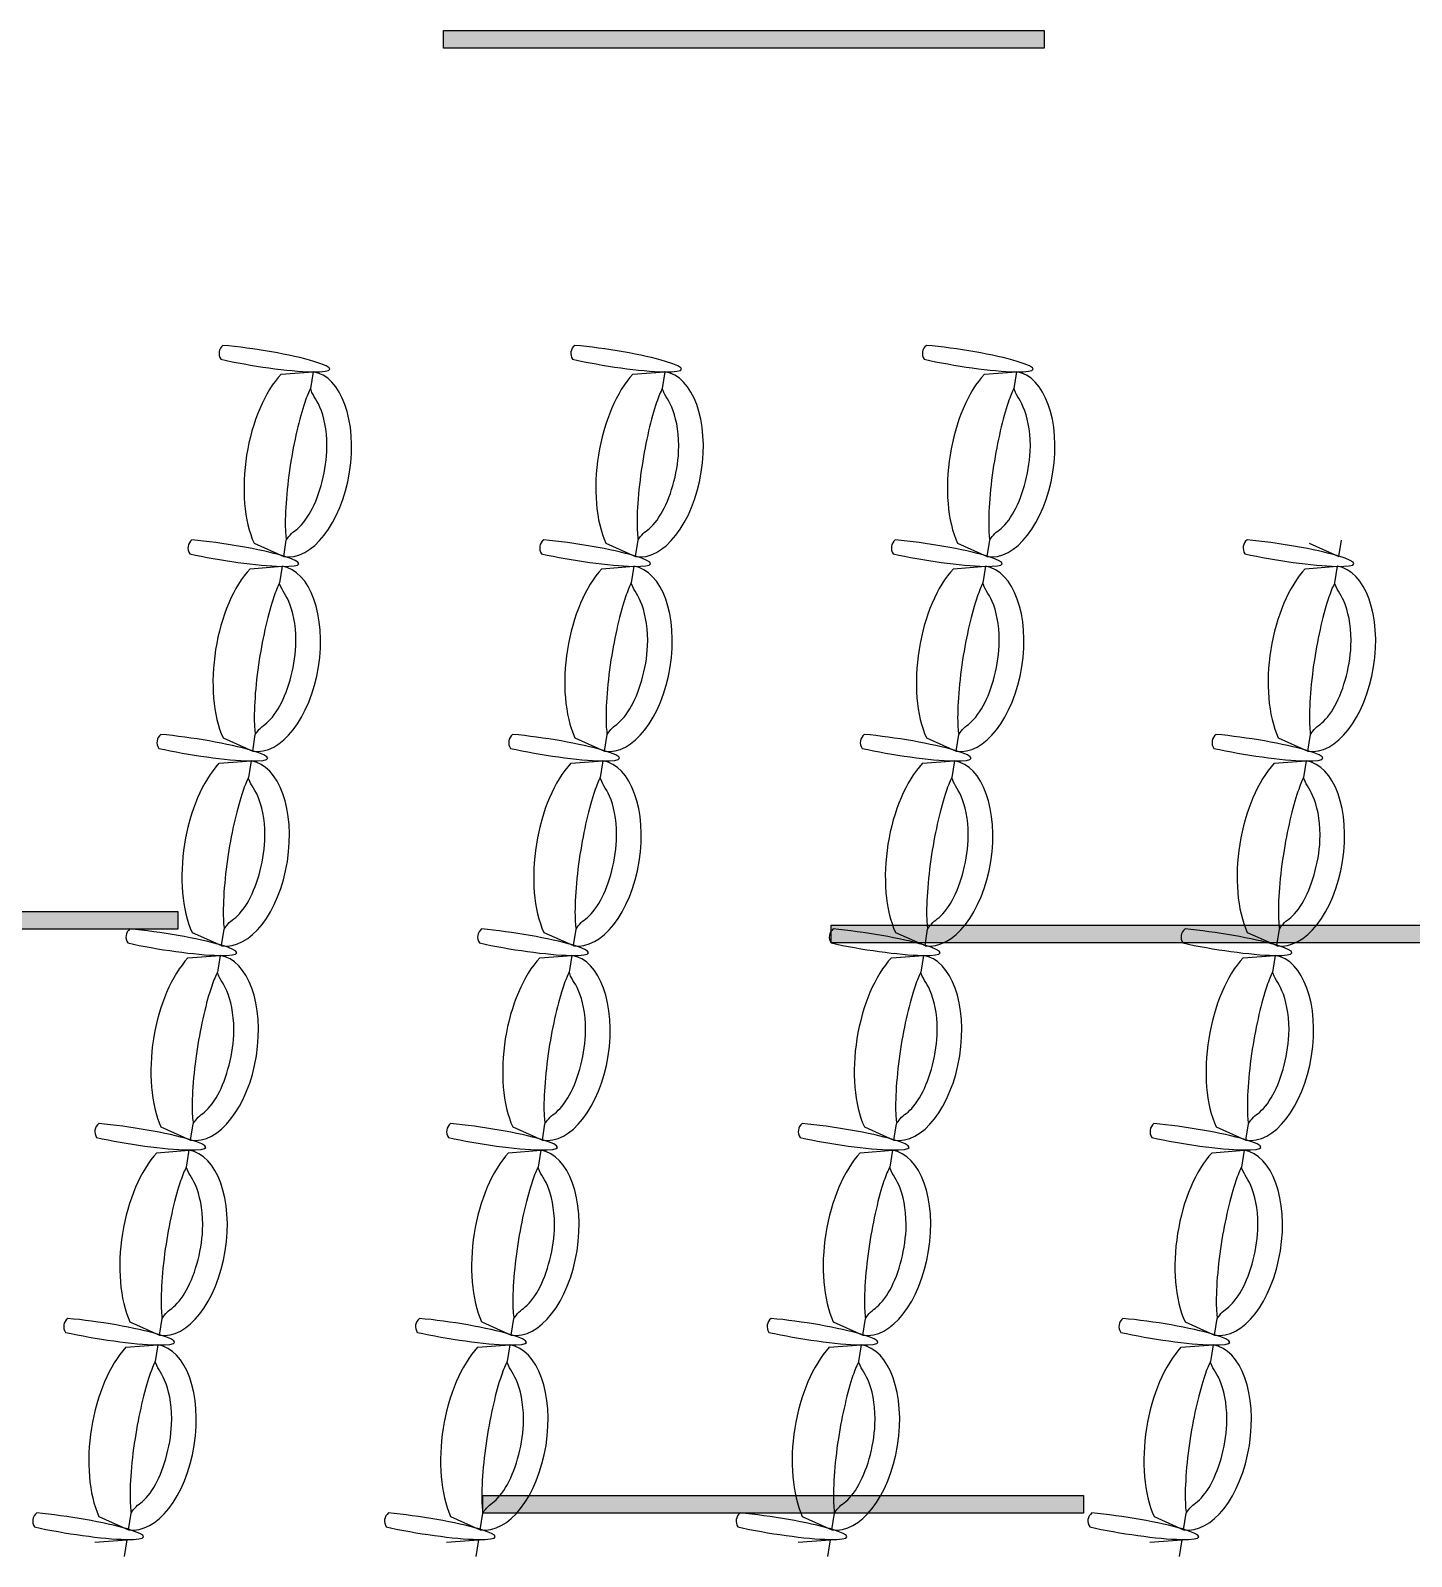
# Model space of a CAD drawing. Header units: metres. Extents: x -11 to 85, y -301 to 135.
# Drawn here: x 31.888 to 35.814, y 34.803 to 39.14 of the extents above; entities that cross this region are included whole.
import ezdxf

# ---------------------------------------------------------------- set-up
doc = ezdxf.new("R2010")
doc.units = ezdxf.units.M
doc.header["$LTSCALE"] = 0.036
for name, color, linetype in [('arxitek corofos', 252, 'Continuous'), ('Epipla', 252, 'Continuous'), ('hatch color', 252, 'Continuous'), ('HLEK_FL001_SYMBOLS', 230, 'Continuous'), ('KYKLOFORHTES', 152, 'Continuous')]:
    doc.layers.add(name, color=color, linetype=linetype)

# ---------------------------------------------------------------- blocks, each defined once
blk = doc.blocks.new('A$C4C174ED7')
at = {"layer": 'Epipla'}
for p, q in [((12.6104, 3.0497), (12.7017, 3.0566)), ((12.7017, 3.0566), (12.6941, 3.0092)), ((13.6104, 3.0497), (13.7017, 3.0566)), ((13.7017, 3.0566), (13.6941, 3.0092)), ((14.61, 3.0497), (14.7012, 3.0566)), ((14.7012, 3.0566), (14.6937, 3.0092)), ((12.5337, 2.569), (12.6179, 2.5313)), ((12.6179, 2.5313), (12.6254, 2.5782)), ((13.5337, 2.569), (13.6179, 2.5313)), ((13.6179, 2.5313), (13.6254, 2.5782)), ((14.5333, 2.569), (14.6174, 2.5313)), ((14.6174, 2.5313), (14.6249, 2.5782)), ((15.5333, 2.569), (15.6174, 2.5313)), ((15.6174, 2.5313), (15.6249, 2.5782)), ((12.5222, 2.4967), (12.6135, 2.5036)), ((12.6135, 2.5036), (12.6059, 2.4562)), ((13.5222, 2.4967), (13.6135, 2.5036)), ((13.6135, 2.5036), (13.6059, 2.4562)), ((14.5217, 2.4967), (14.613, 2.5036)), ((14.613, 2.5036), (14.6054, 2.4562)), ((15.5217, 2.4967), (15.613, 2.5036)), ((15.613, 2.5036), (15.6054, 2.4562)), ((12.4455, 2.016), (12.5297, 1.9783)), ((12.5297, 1.9783), (12.5371, 2.0252)), ((13.4455, 2.016), (13.5297, 1.9783)), ((13.5297, 1.9783), (13.5371, 2.0252)), ((14.445, 2.016), (14.5292, 1.9783)), ((14.5292, 1.9783), (14.5367, 2.0252)), ((15.445, 2.016), (15.5292, 1.9783)), ((15.5292, 1.9783), (15.5367, 2.0252)), ((12.434, 1.9437), (12.5252, 1.9506)), ((12.5252, 1.9506), (12.5177, 1.9032)), ((13.434, 1.9437), (13.5252, 1.9506)), ((13.5252, 1.9506), (13.5177, 1.9032)), ((14.4335, 1.9437), (14.5248, 1.9506)), ((14.5248, 1.9506), (14.5172, 1.9032)), ((15.4335, 1.9437), (15.5248, 1.9506)), ((15.5248, 1.9506), (15.5172, 1.9032)), ((12.3573, 1.463), (12.4414, 1.4253)), ((12.4414, 1.4253), (12.4489, 1.4722)), ((13.3573, 1.463), (13.4414, 1.4253)), ((13.4414, 1.4253), (13.4489, 1.4722)), ((14.3568, 1.463), (14.441, 1.4253)), ((14.441, 1.4253), (14.4484, 1.4722)), ((15.3568, 1.463), (15.441, 1.4253)), ((15.441, 1.4253), (15.4484, 1.4722)), ((12.3457, 1.3906), (12.437, 1.3976)), ((12.437, 1.3976), (12.4294, 1.3502)), ((13.3457, 1.3906), (13.437, 1.3976)), ((13.437, 1.3976), (13.4294, 1.3502)), ((14.3453, 1.3906), (14.4365, 1.3976)), ((14.4365, 1.3976), (14.429, 1.3502)), ((15.3453, 1.3906), (15.4365, 1.3976)), ((15.4365, 1.3976), (15.429, 1.3502)), ((12.3532, 0.8723), (12.3607, 0.9192)), ((13.3532, 0.8723), (13.3607, 0.9192)), ((14.3527, 0.8723), (14.3602, 0.9192)), ((15.3527, 0.8723), (15.3602, 0.9192)), ((12.2691, 0.91), (12.3532, 0.8723)), ((13.2691, 0.91), (13.3532, 0.8723)), ((14.2686, 0.91), (14.3527, 0.8723)), ((15.2686, 0.91), (15.3527, 0.8723)), ((12.2573, 0.8366), (12.3486, 0.8435)), ((12.3486, 0.8435), (12.341, 0.7961)), ((13.2573, 0.8366), (13.3486, 0.8435)), ((13.3486, 0.8435), (13.341, 0.7961)), ((14.2569, 0.8366), (14.3481, 0.8435)), ((14.3481, 0.8435), (14.3406, 0.7961)), ((15.2569, 0.8366), (15.3481, 0.8435)), ((15.3481, 0.8435), (15.3406, 0.7961)), ((12.1807, 0.3559), (12.2648, 0.3182)), ((12.2648, 0.3182), (12.2723, 0.3651)), ((13.1807, 0.3559), (13.2648, 0.3182)), ((13.2648, 0.3182), (13.2723, 0.3651)), ((14.1802, 0.3559), (14.2643, 0.3182)), ((14.2643, 0.3182), (14.2718, 0.3651)), ((15.1802, 0.3559), (15.2643, 0.3182)), ((15.2643, 0.3182), (15.2718, 0.3651)), ((12.1691, 0.2836), (12.2604, 0.2905)), ((12.2604, 0.2905), (12.2528, 0.2431)), ((13.1691, 0.2836), (13.2604, 0.2905)), ((13.2604, 0.2905), (13.2528, 0.2431)), ((14.1686, 0.2836), (14.2599, 0.2905)), ((14.2599, 0.2905), (14.2523, 0.2431)), ((15.1686, 0.2836), (15.2599, 0.2905)), ((15.2599, 0.2905), (15.2523, 0.2431)), ((12.0924, -0.1971), (12.1766, -0.2348)), ((12.1766, -0.2348), (12.184, -0.1879)), ((13.0924, -0.1971), (13.1766, -0.2348)), ((13.1766, -0.2348), (13.184, -0.1879)), ((14.092, -0.1971), (14.1761, -0.2348)), ((14.1761, -0.2348), (14.1836, -0.1879)), ((15.092, -0.1971), (15.1761, -0.2348)), ((15.1761, -0.2348), (15.1836, -0.1879)), ((12.0807, -0.2705), (12.172, -0.2636)), ((12.172, -0.2636), (12.1644, -0.311)), ((13.0807, -0.2705), (13.172, -0.2636)), ((13.172, -0.2636), (13.1644, -0.311)), ((14.0802, -0.2705), (14.1715, -0.2636)), ((14.1715, -0.2636), (14.1639, -0.311)), ((15.0802, -0.2705), (15.1715, -0.2636)), ((15.1715, -0.2636), (15.1639, -0.311))]:
    blk.add_line(p, q, dxfattribs=at)
for points in [[(12.4453, 3.1317, 0.397593), (12.4391, 3.0922)], [(13.4453, 3.1317, 0.397593), (13.4391, 3.0922)], [(14.4448, 3.1317, 0.397593), (14.4387, 3.0922)], [(12.357, 2.5787, 0.397593), (12.3509, 2.5392)], [(13.357, 2.5787, 0.397593), (13.3509, 2.5392)], [(14.3566, 2.5787, 0.397593), (14.3504, 2.5392)], [(15.3566, 2.5787, 0.397593), (15.3504, 2.5392)], [(12.2688, 2.0257, 0.397593), (12.2627, 1.9862)], [(13.2688, 2.0257, 0.397593), (13.2627, 1.9862)], [(14.2683, 2.0257, 0.397593), (14.2622, 1.9862)], [(15.2683, 2.0257, 0.397593), (15.2622, 1.9862)], [(12.1806, 1.4727, 0.397593), (12.1744, 1.4331)], [(13.1806, 1.4727, 0.397593), (13.1744, 1.4331)], [(14.1801, 1.4727, 0.397593), (14.174, 1.4331)], [(15.1801, 1.4727, 0.397593), (15.174, 1.4331)], [(12.0924, 0.9197, 0.397593), (12.0862, 0.8801)], [(13.0924, 0.9197, 0.397593), (13.0862, 0.8801)], [(14.0919, 0.9197, 0.397593), (14.0857, 0.8801)], [(15.0919, 0.9197, 0.397593), (15.0857, 0.8801)], [(12.0039, 0.3656, 0.397593), (11.9978, 0.326)], [(13.0039, 0.3656, 0.397593), (12.9978, 0.326)], [(14.0035, 0.3656, 0.397593), (13.9973, 0.326)], [(15.0035, 0.3656, 0.397593), (14.9973, 0.326)], [(11.9157, -0.1874, 0.397593), (11.9096, -0.227)], [(12.9157, -0.1874, 0.397593), (12.9096, -0.227)], [(12.9157, -0.1874, 0.397593), (12.9096, -0.227)], [(13.9152, -0.1874, 0.397593), (13.9091, -0.227)], [(13.9152, -0.1874, 0.397593), (13.9091, -0.227)], [(14.9152, -0.1874, 0.397593), (14.9091, -0.227)], [(14.9152, -0.1874, 0.397593), (14.9091, -0.227)]]:
    blk.add_lwpolyline(points, format="xyb", dxfattribs=at)
for centre, major_axis, ratio, start_param, end_param in [((12.5463, 3.0956), (-0.2028, 0.0318), 0.113529, 1.031877, 5.251545), ((13.5463, 3.0956), (-0.2028, 0.0318), 0.113529, 1.031877, 5.251545), ((14.5458, 3.0956), (-0.2028, 0.0318), 0.113529, 1.031877, 5.251545), ((12.6598, 2.794), (0.0463, 0.2995), 0.493003, 0.628379, 2.49343), ((12.6598, 2.794), (0.0419, 0.2627), 0.552275, 3.141593, 6.283185), ((13.6598, 2.794), (0.0463, 0.2995), 0.493003, 0.628379, 2.49343), ((13.6598, 2.794), (0.0419, 0.2627), 0.552275, 3.141593, 6.283185), ((14.6593, 2.794), (0.0463, 0.2995), 0.493003, 0.628379, 2.49343), ((14.6593, 2.794), (0.0419, 0.2627), 0.552275, 3.141593, 6.283185), ((12.4581, 2.5426), (-0.2028, 0.0318), 0.113529, 1.031877, 5.251545), ((13.4581, 2.5426), (-0.2028, 0.0318), 0.113529, 1.031877, 5.251545), ((14.4576, 2.5426), (-0.2028, 0.0318), 0.113529, 1.031877, 5.251545), ((15.4576, 2.5426), (-0.2028, 0.0318), 0.113529, 1.031877, 5.251545), ((12.5716, 2.241), (0.0463, 0.2995), 0.493003, 0.628379, 2.49343), ((12.5716, 2.241), (0.0419, 0.2627), 0.552275, 3.141593, 6.283185), ((13.5716, 2.241), (0.0463, 0.2995), 0.493003, 0.628379, 2.49343), ((13.5716, 2.241), (0.0419, 0.2627), 0.552275, 3.141593, 6.283185), ((14.5711, 2.241), (0.0463, 0.2995), 0.493003, 0.628379, 2.49343), ((14.5711, 2.241), (0.0419, 0.2627), 0.552275, 3.141593, 6.283185), ((15.5711, 2.241), (0.0463, 0.2995), 0.493003, 0.628379, 2.49343), ((15.5711, 2.241), (0.0419, 0.2627), 0.552275, 3.141593, 6.283185), ((12.3698, 1.9896), (-0.2028, 0.0318), 0.113529, 1.031877, 5.251545), ((13.3698, 1.9896), (-0.2028, 0.0318), 0.113529, 1.031877, 5.251545), ((14.3694, 1.9896), (-0.2028, 0.0318), 0.113529, 1.031877, 5.251545), ((15.3694, 1.9896), (-0.2028, 0.0318), 0.113529, 1.031877, 5.251545), ((12.4833, 1.6879), (0.0463, 0.2995), 0.493003, 0.628379, 2.49343), ((12.4833, 1.6879), (0.0419, 0.2627), 0.552275, 3.141593, 6.283185), ((13.4833, 1.6879), (0.0463, 0.2995), 0.493003, 0.628379, 2.49343), ((13.4833, 1.6879), (0.0419, 0.2627), 0.552275, 3.141593, 6.283185), ((14.4829, 1.6879), (0.0463, 0.2995), 0.493003, 0.628379, 2.49343), ((14.4829, 1.6879), (0.0419, 0.2627), 0.552275, 3.141593, 6.283185), ((15.4829, 1.6879), (0.0463, 0.2995), 0.493003, 0.628379, 2.49343), ((15.4829, 1.6879), (0.0419, 0.2627), 0.552275, 3.141593, 6.283185), ((12.2816, 1.4366), (-0.2028, 0.0318), 0.113529, 1.031877, 5.251545), ((13.2816, 1.4366), (-0.2028, 0.0318), 0.113529, 1.031877, 5.251545), ((14.2811, 1.4366), (-0.2028, 0.0318), 0.113529, 1.031877, 5.251545), ((15.2811, 1.4366), (-0.2028, 0.0318), 0.113529, 1.031877, 5.251545), ((12.3951, 1.1349), (0.0463, 0.2995), 0.493003, 0.628379, 2.49343), ((12.3951, 1.1349), (0.0419, 0.2627), 0.552275, 3.141593, 6.283185), ((13.3951, 1.1349), (0.0463, 0.2995), 0.493003, 0.628379, 2.49343), ((13.3951, 1.1349), (0.0419, 0.2627), 0.552275, 3.141593, 6.283185), ((14.3946, 1.1349), (0.0463, 0.2995), 0.493003, 0.628379, 2.49343), ((14.3946, 1.1349), (0.0419, 0.2627), 0.552275, 3.141593, 6.283185), ((15.3946, 1.1349), (0.0463, 0.2995), 0.493003, 0.628379, 2.49343), ((15.3946, 1.1349), (0.0419, 0.2627), 0.552275, 3.141593, 6.283185), ((12.1934, 0.8836), (-0.2028, 0.0318), 0.113529, 1.031877, 5.251545), ((13.1934, 0.8836), (-0.2028, 0.0318), 0.113529, 1.031877, 5.251545), ((14.1929, 0.8836), (-0.2028, 0.0318), 0.113529, 1.031877, 5.251545), ((15.1929, 0.8836), (-0.2028, 0.0318), 0.113529, 1.031877, 5.251545), ((12.3067, 0.5809), (0.0463, 0.2995), 0.493003, 0.628379, 2.49343), ((12.3067, 0.5809), (0.0419, 0.2627), 0.552275, 3.141593, 6.283185), ((13.3067, 0.5809), (0.0463, 0.2995), 0.493003, 0.628379, 2.49343), ((13.3067, 0.5809), (0.0419, 0.2627), 0.552275, 3.141593, 6.283185), ((14.3062, 0.5809), (0.0463, 0.2995), 0.493003, 0.628379, 2.49343), ((14.3062, 0.5809), (0.0419, 0.2627), 0.552275, 3.141593, 6.283185), ((15.3062, 0.5809), (0.0463, 0.2995), 0.493003, 0.628379, 2.49343), ((15.3062, 0.5809), (0.0419, 0.2627), 0.552275, 3.141593, 6.283185), ((12.105, 0.3295), (-0.2028, 0.0318), 0.113529, 1.031877, 5.251545), ((13.105, 0.3295), (-0.2028, 0.0318), 0.113529, 1.031877, 5.251545), ((14.1045, 0.3295), (-0.2028, 0.0318), 0.113529, 1.031877, 5.251545), ((15.1045, 0.3295), (-0.2028, 0.0318), 0.113529, 1.031877, 5.251545), ((12.2185, 0.0278), (0.0463, 0.2995), 0.493003, 0.628379, 2.49343), ((12.2185, 0.0278), (0.0419, 0.2627), 0.552275, 3.141593, 6.283185), ((13.2185, 0.0278), (0.0463, 0.2995), 0.493003, 0.628379, 2.49343), ((13.2185, 0.0278), (0.0419, 0.2627), 0.552275, 3.141593, 6.283185), ((14.218, 0.0278), (0.0463, 0.2995), 0.493003, 0.628379, 2.49343), ((14.218, 0.0278), (0.0419, 0.2627), 0.552275, 3.141593, 6.283185), ((15.218, 0.0278), (0.0463, 0.2995), 0.493003, 0.628379, 2.49343), ((15.218, 0.0278), (0.0419, 0.2627), 0.552275, 3.141593, 6.283185), ((12.0167, -0.2235), (-0.2028, 0.0318), 0.113529, 1.031877, 5.251545), ((13.0167, -0.2235), (-0.2028, 0.0318), 0.113529, 1.031877, 5.251545), ((14.0163, -0.2235), (-0.2028, 0.0318), 0.113529, 1.031877, 5.251545), ((15.0163, -0.2235), (-0.2028, 0.0318), 0.113529, 1.031877, 5.251545)]:
    blk.add_ellipse(centre, major_axis=major_axis, ratio=ratio, start_param=start_param, end_param=end_param, dxfattribs=at)
for points, knots in [([(12.6941, 3.0092), (12.6896, 3.0001), (12.6837, 2.9863), (12.6626, 2.9247), (12.6469, 2.8576), (12.6251, 2.7162), (12.6204, 2.6421), (12.6238, 2.5911), (12.6246, 2.5841), (12.6254, 2.5786)], [0.506584, 0.506584, 0.506584, 0.506584, 0.805592, 0.805592, 1.599086, 1.599086, 2.473163, 2.473163, 2.635992, 2.635992, 2.635992, 2.635992]), ([(12.6254, 2.5786), (12.6254, 2.5786), (12.6365, 2.5961), (12.6601, 2.6118), (12.676, 2.628), (12.7168, 2.6953), (12.7375, 2.7658), (12.7427, 2.8749), (12.7355, 2.9171), (12.7141, 2.9756), (12.702, 2.9858), (12.6941, 3.0092), (12.6941, 3.0092), (12.6941, 3.0092)], [3.141593, 3.141593, 3.141593, 3.141593, 3.601272, 3.601272, 4.06095, 4.06095, 4.924473, 4.924473, 5.526258, 5.526258, 6.140896, 6.140896, 6.283185, 6.283185, 6.283185, 6.283185]), ([(13.6941, 3.0092), (13.6896, 3.0001), (13.6837, 2.9863), (13.6626, 2.9247), (13.6469, 2.8576), (13.6251, 2.7162), (13.6204, 2.6421), (13.6238, 2.5911), (13.6246, 2.5841), (13.6254, 2.5786)], [0.506584, 0.506584, 0.506584, 0.506584, 0.805592, 0.805592, 1.599086, 1.599086, 2.473163, 2.473163, 2.635992, 2.635992, 2.635992, 2.635992]), ([(13.6254, 2.5786), (13.6254, 2.5786), (13.6365, 2.5961), (13.6601, 2.6118), (13.676, 2.628), (13.7168, 2.6953), (13.7375, 2.7658), (13.7427, 2.8749), (13.7355, 2.9171), (13.7141, 2.9756), (13.702, 2.9858), (13.6941, 3.0092), (13.6941, 3.0092), (13.6941, 3.0092)], [3.141593, 3.141593, 3.141593, 3.141593, 3.601272, 3.601272, 4.06095, 4.06095, 4.924473, 4.924473, 5.526258, 5.526258, 6.140896, 6.140896, 6.283185, 6.283185, 6.283185, 6.283185]), ([(14.6937, 3.0092), (14.6891, 3.0001), (14.6832, 2.9863), (14.6622, 2.9247), (14.6465, 2.8576), (14.6246, 2.7162), (14.62, 2.6421), (14.6233, 2.5911), (14.6241, 2.5841), (14.625, 2.5786)], [0.506584, 0.506584, 0.506584, 0.506584, 0.805592, 0.805592, 1.599086, 1.599086, 2.473163, 2.473163, 2.635992, 2.635992, 2.635992, 2.635992]), ([(14.625, 2.5786), (14.625, 2.5786), (14.636, 2.5961), (14.6597, 2.6118), (14.6755, 2.628), (14.7164, 2.6953), (14.737, 2.7658), (14.7422, 2.8749), (14.7351, 2.9171), (14.7137, 2.9756), (14.7016, 2.9858), (14.6937, 3.0092), (14.6937, 3.0092), (14.6937, 3.0092)], [3.141593, 3.141593, 3.141593, 3.141593, 3.601272, 3.601272, 4.06095, 4.06095, 4.924473, 4.924473, 5.526258, 5.526258, 6.140896, 6.140896, 6.283185, 6.283185, 6.283185, 6.283185]), ([(12.6059, 2.4562), (12.6013, 2.4471), (12.5955, 2.4333), (12.5744, 2.3717), (12.5587, 2.3046), (12.5369, 2.1632), (12.5322, 2.0891), (12.5356, 2.0381), (12.5364, 2.0311), (12.5372, 2.0256)], [0.506584, 0.506584, 0.506584, 0.506584, 0.805592, 0.805592, 1.599086, 1.599086, 2.473163, 2.473163, 2.635992, 2.635992, 2.635992, 2.635992]), ([(12.5372, 2.0256), (12.5372, 2.0256), (12.5483, 2.0431), (12.5719, 2.0588), (12.5878, 2.075), (12.6286, 2.1422), (12.6493, 2.2128), (12.6545, 2.3219), (12.6473, 2.364), (12.6259, 2.4226), (12.6138, 2.4328), (12.6059, 2.4562), (12.6059, 2.4562), (12.6059, 2.4562)], [3.141593, 3.141593, 3.141593, 3.141593, 3.601272, 3.601272, 4.06095, 4.06095, 4.924473, 4.924473, 5.526258, 5.526258, 6.140896, 6.140896, 6.283185, 6.283185, 6.283185, 6.283185]), ([(13.6059, 2.4562), (13.6013, 2.4471), (13.5955, 2.4333), (13.5744, 2.3717), (13.5587, 2.3046), (13.5369, 2.1632), (13.5322, 2.0891), (13.5356, 2.0381), (13.5364, 2.0311), (13.5372, 2.0256)], [0.506584, 0.506584, 0.506584, 0.506584, 0.805592, 0.805592, 1.599086, 1.599086, 2.473163, 2.473163, 2.635992, 2.635992, 2.635992, 2.635992]), ([(13.5372, 2.0256), (13.5372, 2.0256), (13.5483, 2.0431), (13.5719, 2.0588), (13.5878, 2.075), (13.6286, 2.1422), (13.6493, 2.2128), (13.6545, 2.3219), (13.6473, 2.364), (13.6259, 2.4226), (13.6138, 2.4328), (13.6059, 2.4562), (13.6059, 2.4562), (13.6059, 2.4562)], [3.141593, 3.141593, 3.141593, 3.141593, 3.601272, 3.601272, 4.06095, 4.06095, 4.924473, 4.924473, 5.526258, 5.526258, 6.140896, 6.140896, 6.283185, 6.283185, 6.283185, 6.283185]), ([(14.6054, 2.4562), (14.6009, 2.4471), (14.595, 2.4333), (14.5739, 2.3717), (14.5582, 2.3046), (14.5364, 2.1632), (14.5317, 2.0891), (14.5351, 2.0381), (14.5359, 2.0311), (14.5367, 2.0256)], [0.506584, 0.506584, 0.506584, 0.506584, 0.805592, 0.805592, 1.599086, 1.599086, 2.473163, 2.473163, 2.635992, 2.635992, 2.635992, 2.635992]), ([(14.5367, 2.0256), (14.5367, 2.0256), (14.5478, 2.0431), (14.5714, 2.0588), (14.5873, 2.075), (14.6281, 2.1422), (14.6488, 2.2128), (14.654, 2.3219), (14.6468, 2.364), (14.6254, 2.4226), (14.6133, 2.4328), (14.6054, 2.4562), (14.6054, 2.4562), (14.6054, 2.4562)], [3.141593, 3.141593, 3.141593, 3.141593, 3.601272, 3.601272, 4.06095, 4.06095, 4.924473, 4.924473, 5.526258, 5.526258, 6.140896, 6.140896, 6.283185, 6.283185, 6.283185, 6.283185]), ([(15.6054, 2.4562), (15.6009, 2.4471), (15.595, 2.4333), (15.5739, 2.3717), (15.5582, 2.3046), (15.5364, 2.1632), (15.5317, 2.0891), (15.5351, 2.0381), (15.5359, 2.0311), (15.5367, 2.0256)], [0.506584, 0.506584, 0.506584, 0.506584, 0.805592, 0.805592, 1.599086, 1.599086, 2.473163, 2.473163, 2.635992, 2.635992, 2.635992, 2.635992]), ([(15.5367, 2.0256), (15.5367, 2.0256), (15.5478, 2.0431), (15.5714, 2.0588), (15.5873, 2.075), (15.6281, 2.1422), (15.6488, 2.2128), (15.654, 2.3219), (15.6468, 2.364), (15.6254, 2.4226), (15.6133, 2.4328), (15.6054, 2.4562), (15.6054, 2.4562), (15.6054, 2.4562)], [3.141593, 3.141593, 3.141593, 3.141593, 3.601272, 3.601272, 4.06095, 4.06095, 4.924473, 4.924473, 5.526258, 5.526258, 6.140896, 6.140896, 6.283185, 6.283185, 6.283185, 6.283185]), ([(12.5177, 1.9032), (12.5131, 1.8941), (12.5072, 1.8803), (12.4862, 1.8187), (12.4705, 1.7516), (12.4487, 1.6102), (12.444, 1.5361), (12.4473, 1.4851), (12.4481, 1.4781), (12.449, 1.4726)], [0.506584, 0.506584, 0.506584, 0.506584, 0.805592, 0.805592, 1.599086, 1.599086, 2.473163, 2.473163, 2.635992, 2.635992, 2.635992, 2.635992]), ([(12.449, 1.4726), (12.449, 1.4726), (12.46, 1.4901), (12.4837, 1.5058), (12.4995, 1.5219), (12.5404, 1.5892), (12.561, 1.6598), (12.5662, 1.7689), (12.5591, 1.811), (12.5377, 1.8696), (12.5256, 1.8798), (12.5177, 1.9032), (12.5177, 1.9032), (12.5177, 1.9032)], [3.141593, 3.141593, 3.141593, 3.141593, 3.601272, 3.601272, 4.06095, 4.06095, 4.924473, 4.924473, 5.526258, 5.526258, 6.140896, 6.140896, 6.283185, 6.283185, 6.283185, 6.283185]), ([(13.5177, 1.9032), (13.5131, 1.8941), (13.5072, 1.8803), (13.4862, 1.8187), (13.4705, 1.7516), (13.4487, 1.6102), (13.444, 1.5361), (13.4473, 1.4851), (13.4481, 1.4781), (13.449, 1.4726)], [0.506584, 0.506584, 0.506584, 0.506584, 0.805592, 0.805592, 1.599086, 1.599086, 2.473163, 2.473163, 2.635992, 2.635992, 2.635992, 2.635992]), ([(13.449, 1.4726), (13.449, 1.4726), (13.46, 1.4901), (13.4837, 1.5058), (13.4995, 1.5219), (13.5404, 1.5892), (13.561, 1.6598), (13.5662, 1.7689), (13.5591, 1.811), (13.5377, 1.8696), (13.5256, 1.8798), (13.5177, 1.9032), (13.5177, 1.9032), (13.5177, 1.9032)], [3.141593, 3.141593, 3.141593, 3.141593, 3.601272, 3.601272, 4.06095, 4.06095, 4.924473, 4.924473, 5.526258, 5.526258, 6.140896, 6.140896, 6.283185, 6.283185, 6.283185, 6.283185]), ([(14.5172, 1.9032), (14.5126, 1.8941), (14.5068, 1.8803), (14.4857, 1.8187), (14.47, 1.7516), (14.4482, 1.6102), (14.4435, 1.5361), (14.4469, 1.4851), (14.4476, 1.4781), (14.4485, 1.4726)], [0.506584, 0.506584, 0.506584, 0.506584, 0.805592, 0.805592, 1.599086, 1.599086, 2.473163, 2.473163, 2.635992, 2.635992, 2.635992, 2.635992]), ([(14.4485, 1.4726), (14.4485, 1.4726), (14.4596, 1.4901), (14.4832, 1.5058), (14.4991, 1.5219), (14.5399, 1.5892), (14.5606, 1.6598), (14.5658, 1.7689), (14.5586, 1.811), (14.5372, 1.8696), (14.5251, 1.8798), (14.5172, 1.9032), (14.5172, 1.9032), (14.5172, 1.9032)], [3.141593, 3.141593, 3.141593, 3.141593, 3.601272, 3.601272, 4.06095, 4.06095, 4.924473, 4.924473, 5.526258, 5.526258, 6.140896, 6.140896, 6.283185, 6.283185, 6.283185, 6.283185]), ([(15.5172, 1.9032), (15.5126, 1.8941), (15.5068, 1.8803), (15.4857, 1.8187), (15.47, 1.7516), (15.4482, 1.6102), (15.4435, 1.5361), (15.4469, 1.4851), (15.4476, 1.4781), (15.4485, 1.4726)], [0.506584, 0.506584, 0.506584, 0.506584, 0.805592, 0.805592, 1.599086, 1.599086, 2.473163, 2.473163, 2.635992, 2.635992, 2.635992, 2.635992]), ([(15.4485, 1.4726), (15.4485, 1.4726), (15.4596, 1.4901), (15.4832, 1.5058), (15.4991, 1.5219), (15.5399, 1.5892), (15.5606, 1.6598), (15.5658, 1.7689), (15.5586, 1.811), (15.5372, 1.8696), (15.5251, 1.8798), (15.5172, 1.9032), (15.5172, 1.9032), (15.5172, 1.9032)], [3.141593, 3.141593, 3.141593, 3.141593, 3.601272, 3.601272, 4.06095, 4.06095, 4.924473, 4.924473, 5.526258, 5.526258, 6.140896, 6.140896, 6.283185, 6.283185, 6.283185, 6.283185]), ([(12.4294, 1.3502), (12.4249, 1.3411), (12.419, 1.3273), (12.3979, 1.2657), (12.3822, 1.1985), (12.3604, 1.0572), (12.3557, 0.9831), (12.3591, 0.9321), (12.3599, 0.9251), (12.3607, 0.9196)], [0.506584, 0.506584, 0.506584, 0.506584, 0.805592, 0.805592, 1.599086, 1.599086, 2.473163, 2.473163, 2.635992, 2.635992, 2.635992, 2.635992]), ([(12.3607, 0.9196), (12.3607, 0.9196), (12.3718, 0.937), (12.3954, 0.9528), (12.4113, 0.9689), (12.4521, 1.0362), (12.4728, 1.1068), (12.478, 1.2159), (12.4708, 1.258), (12.4494, 1.3166), (12.4374, 1.3268), (12.4294, 1.3502), (12.4294, 1.3502), (12.4294, 1.3502)], [3.141593, 3.141593, 3.141593, 3.141593, 3.601272, 3.601272, 4.06095, 4.06095, 4.924473, 4.924473, 5.526258, 5.526258, 6.140896, 6.140896, 6.283185, 6.283185, 6.283185, 6.283185]), ([(13.4294, 1.3502), (13.4249, 1.3411), (13.419, 1.3273), (13.3979, 1.2657), (13.3822, 1.1985), (13.3604, 1.0572), (13.3557, 0.9831), (13.3591, 0.9321), (13.3599, 0.9251), (13.3607, 0.9196)], [0.506584, 0.506584, 0.506584, 0.506584, 0.805592, 0.805592, 1.599086, 1.599086, 2.473163, 2.473163, 2.635992, 2.635992, 2.635992, 2.635992]), ([(13.3607, 0.9196), (13.3607, 0.9196), (13.3718, 0.937), (13.3954, 0.9528), (13.4113, 0.9689), (13.4521, 1.0362), (13.4728, 1.1068), (13.478, 1.2159), (13.4708, 1.258), (13.4494, 1.3166), (13.4374, 1.3268), (13.4294, 1.3502), (13.4294, 1.3502), (13.4294, 1.3502)], [3.141593, 3.141593, 3.141593, 3.141593, 3.601272, 3.601272, 4.06095, 4.06095, 4.924473, 4.924473, 5.526258, 5.526258, 6.140896, 6.140896, 6.283185, 6.283185, 6.283185, 6.283185]), ([(14.429, 1.3502), (14.4244, 1.3411), (14.4185, 1.3273), (14.3975, 1.2657), (14.3818, 1.1985), (14.3599, 1.0572), (14.3553, 0.9831), (14.3586, 0.9321), (14.3594, 0.9251), (14.3603, 0.9196)], [0.506584, 0.506584, 0.506584, 0.506584, 0.805592, 0.805592, 1.599086, 1.599086, 2.473163, 2.473163, 2.635992, 2.635992, 2.635992, 2.635992]), ([(14.3603, 0.9196), (14.3603, 0.9196), (14.3713, 0.937), (14.395, 0.9528), (14.4108, 0.9689), (14.4517, 1.0362), (14.4723, 1.1068), (14.4775, 1.2159), (14.4704, 1.258), (14.449, 1.3166), (14.4369, 1.3268), (14.429, 1.3502), (14.429, 1.3502), (14.429, 1.3502)], [3.141593, 3.141593, 3.141593, 3.141593, 3.601272, 3.601272, 4.06095, 4.06095, 4.924473, 4.924473, 5.526258, 5.526258, 6.140896, 6.140896, 6.283185, 6.283185, 6.283185, 6.283185]), ([(15.429, 1.3502), (15.4244, 1.3411), (15.4185, 1.3273), (15.3975, 1.2657), (15.3818, 1.1985), (15.3599, 1.0572), (15.3553, 0.9831), (15.3586, 0.9321), (15.3594, 0.9251), (15.3603, 0.9196)], [0.506584, 0.506584, 0.506584, 0.506584, 0.805592, 0.805592, 1.599086, 1.599086, 2.473163, 2.473163, 2.635992, 2.635992, 2.635992, 2.635992]), ([(15.3603, 0.9196), (15.3603, 0.9196), (15.3713, 0.937), (15.395, 0.9528), (15.4108, 0.9689), (15.4517, 1.0362), (15.4723, 1.1068), (15.4775, 1.2159), (15.4704, 1.258), (15.449, 1.3166), (15.4369, 1.3268), (15.429, 1.3502), (15.429, 1.3502), (15.429, 1.3502)], [3.141593, 3.141593, 3.141593, 3.141593, 3.601272, 3.601272, 4.06095, 4.06095, 4.924473, 4.924473, 5.526258, 5.526258, 6.140896, 6.140896, 6.283185, 6.283185, 6.283185, 6.283185]), ([(12.341, 0.7961), (12.3365, 0.787), (12.3306, 0.7732), (12.3095, 0.7116), (12.2938, 0.6445), (12.272, 0.5031), (12.2673, 0.429), (12.2707, 0.378), (12.2715, 0.371), (12.2723, 0.3655)], [0.506584, 0.506584, 0.506584, 0.506584, 0.805592, 0.805592, 1.599086, 1.599086, 2.473163, 2.473163, 2.635992, 2.635992, 2.635992, 2.635992]), ([(12.2723, 0.3655), (12.2723, 0.3655), (12.2834, 0.383), (12.307, 0.3987), (12.3229, 0.4149), (12.3637, 0.4821), (12.3844, 0.5527), (12.3896, 0.6618), (12.3824, 0.7039), (12.361, 0.7625), (12.349, 0.7727), (12.341, 0.7961), (12.341, 0.7961), (12.341, 0.7961)], [3.141593, 3.141593, 3.141593, 3.141593, 3.601272, 3.601272, 4.06095, 4.06095, 4.924473, 4.924473, 5.526258, 5.526258, 6.140896, 6.140896, 6.283185, 6.283185, 6.283185, 6.283185]), ([(13.341, 0.7961), (13.3365, 0.787), (13.3306, 0.7732), (13.3095, 0.7116), (13.2938, 0.6445), (13.272, 0.5031), (13.2673, 0.429), (13.2707, 0.378), (13.2715, 0.371), (13.2723, 0.3655)], [0.506584, 0.506584, 0.506584, 0.506584, 0.805592, 0.805592, 1.599086, 1.599086, 2.473163, 2.473163, 2.635992, 2.635992, 2.635992, 2.635992]), ([(13.2723, 0.3655), (13.2723, 0.3655), (13.2834, 0.383), (13.307, 0.3987), (13.3229, 0.4149), (13.3637, 0.4821), (13.3844, 0.5527), (13.3896, 0.6618), (13.3824, 0.7039), (13.361, 0.7625), (13.349, 0.7727), (13.341, 0.7961), (13.341, 0.7961), (13.341, 0.7961)], [3.141593, 3.141593, 3.141593, 3.141593, 3.601272, 3.601272, 4.06095, 4.06095, 4.924473, 4.924473, 5.526258, 5.526258, 6.140896, 6.140896, 6.283185, 6.283185, 6.283185, 6.283185]), ([(14.3406, 0.7961), (14.336, 0.787), (14.3301, 0.7732), (14.3091, 0.7116), (14.2934, 0.6445), (14.2715, 0.5031), (14.2669, 0.429), (14.2702, 0.378), (14.271, 0.371), (14.2719, 0.3655)], [0.506584, 0.506584, 0.506584, 0.506584, 0.805592, 0.805592, 1.599086, 1.599086, 2.473163, 2.473163, 2.635992, 2.635992, 2.635992, 2.635992]), ([(14.2719, 0.3655), (14.2719, 0.3655), (14.2829, 0.383), (14.3066, 0.3987), (14.3224, 0.4149), (14.3633, 0.4821), (14.3839, 0.5527), (14.3891, 0.6618), (14.382, 0.7039), (14.3606, 0.7625), (14.3485, 0.7727), (14.3406, 0.7961), (14.3406, 0.7961), (14.3406, 0.7961)], [3.141593, 3.141593, 3.141593, 3.141593, 3.601272, 3.601272, 4.06095, 4.06095, 4.924473, 4.924473, 5.526258, 5.526258, 6.140896, 6.140896, 6.283185, 6.283185, 6.283185, 6.283185]), ([(15.3406, 0.7961), (15.336, 0.787), (15.3301, 0.7732), (15.3091, 0.7116), (15.2934, 0.6445), (15.2715, 0.5031), (15.2669, 0.429), (15.2702, 0.378), (15.271, 0.371), (15.2719, 0.3655)], [0.506584, 0.506584, 0.506584, 0.506584, 0.805592, 0.805592, 1.599086, 1.599086, 2.473163, 2.473163, 2.635992, 2.635992, 2.635992, 2.635992]), ([(15.2719, 0.3655), (15.2719, 0.3655), (15.2829, 0.383), (15.3066, 0.3987), (15.3224, 0.4149), (15.3633, 0.4821), (15.3839, 0.5527), (15.3891, 0.6618), (15.382, 0.7039), (15.3606, 0.7625), (15.3485, 0.7727), (15.3406, 0.7961), (15.3406, 0.7961), (15.3406, 0.7961)], [3.141593, 3.141593, 3.141593, 3.141593, 3.601272, 3.601272, 4.06095, 4.06095, 4.924473, 4.924473, 5.526258, 5.526258, 6.140896, 6.140896, 6.283185, 6.283185, 6.283185, 6.283185]), ([(12.2528, 0.2431), (12.2482, 0.234), (12.2424, 0.2202), (12.2213, 0.1586), (12.2056, 0.0914), (12.1838, -0.0499), (12.1791, -0.124), (12.1825, -0.175), (12.1833, -0.182), (12.1841, -0.1875)], [0.506584, 0.506584, 0.506584, 0.506584, 0.805592, 0.805592, 1.599086, 1.599086, 2.473163, 2.473163, 2.635992, 2.635992, 2.635992, 2.635992]), ([(12.1841, -0.1875), (12.1841, -0.1875), (12.1952, -0.17), (12.2188, -0.1543), (12.2347, -0.1382), (12.2755, -0.0709), (12.2962, -0.0003), (12.3014, 0.1088), (12.2942, 0.1509), (12.2728, 0.2095), (12.2607, 0.2197), (12.2528, 0.2431), (12.2528, 0.2431), (12.2528, 0.2431)], [3.141593, 3.141593, 3.141593, 3.141593, 3.601272, 3.601272, 4.06095, 4.06095, 4.924473, 4.924473, 5.526258, 5.526258, 6.140896, 6.140896, 6.283185, 6.283185, 6.283185, 6.283185]), ([(13.2528, 0.2431), (13.2482, 0.234), (13.2424, 0.2202), (13.2213, 0.1586), (13.2056, 0.0914), (13.1838, -0.0499), (13.1791, -0.124), (13.1825, -0.175), (13.1833, -0.182), (13.1841, -0.1875)], [0.506584, 0.506584, 0.506584, 0.506584, 0.805592, 0.805592, 1.599086, 1.599086, 2.473163, 2.473163, 2.635992, 2.635992, 2.635992, 2.635992]), ([(13.1841, -0.1875), (13.1841, -0.1875), (13.1952, -0.17), (13.2188, -0.1543), (13.2347, -0.1382), (13.2755, -0.0709), (13.2962, -0.0003), (13.3014, 0.1088), (13.2942, 0.1509), (13.2728, 0.2095), (13.2607, 0.2197), (13.2528, 0.2431), (13.2528, 0.2431), (13.2528, 0.2431)], [3.141593, 3.141593, 3.141593, 3.141593, 3.601272, 3.601272, 4.06095, 4.06095, 4.924473, 4.924473, 5.526258, 5.526258, 6.140896, 6.140896, 6.283185, 6.283185, 6.283185, 6.283185]), ([(14.2523, 0.2431), (14.2478, 0.234), (14.2419, 0.2202), (14.2208, 0.1586), (14.2051, 0.0914), (14.1833, -0.0499), (14.1786, -0.124), (14.182, -0.175), (14.1828, -0.182), (14.1836, -0.1875)], [0.506584, 0.506584, 0.506584, 0.506584, 0.805592, 0.805592, 1.599086, 1.599086, 2.473163, 2.473163, 2.635992, 2.635992, 2.635992, 2.635992]), ([(14.1836, -0.1875), (14.1836, -0.1875), (14.1947, -0.17), (14.2183, -0.1543), (14.2342, -0.1382), (14.275, -0.0709), (14.2957, -0.0003), (14.3009, 0.1088), (14.2937, 0.1509), (14.2723, 0.2095), (14.2603, 0.2197), (14.2523, 0.2431), (14.2523, 0.2431), (14.2523, 0.2431)], [3.141593, 3.141593, 3.141593, 3.141593, 3.601272, 3.601272, 4.06095, 4.06095, 4.924473, 4.924473, 5.526258, 5.526258, 6.140896, 6.140896, 6.283185, 6.283185, 6.283185, 6.283185]), ([(15.2523, 0.2431), (15.2478, 0.234), (15.2419, 0.2202), (15.2208, 0.1586), (15.2051, 0.0914), (15.1833, -0.0499), (15.1786, -0.124), (15.182, -0.175), (15.1828, -0.182), (15.1836, -0.1875)], [0.506584, 0.506584, 0.506584, 0.506584, 0.805592, 0.805592, 1.599086, 1.599086, 2.473163, 2.473163, 2.635992, 2.635992, 2.635992, 2.635992]), ([(15.1836, -0.1875), (15.1836, -0.1875), (15.1947, -0.17), (15.2183, -0.1543), (15.2342, -0.1382), (15.275, -0.0709), (15.2957, -0.0003), (15.3009, 0.1088), (15.2937, 0.1509), (15.2723, 0.2095), (15.2603, 0.2197), (15.2523, 0.2431), (15.2523, 0.2431), (15.2523, 0.2431)], [3.141593, 3.141593, 3.141593, 3.141593, 3.601272, 3.601272, 4.06095, 4.06095, 4.924473, 4.924473, 5.526258, 5.526258, 6.140896, 6.140896, 6.283185, 6.283185, 6.283185, 6.283185])]:
    blk.add_open_spline(points, degree=3, knots=knots, dxfattribs=at)
blk = doc.blocks.new('led 69W')
at = {"layer": 'hatch color'}
blk.add_hatch(color=181, dxfattribs=at).paths.add_polyline_path([(102.8081, -3.6363), (102.8081, -3.6863), (101.1007, -3.6863), (101.1007, -3.6363)])
at = {"layer": 'HLEK_FL001_SYMBOLS'}
blk.add_lwpolyline([(102.8081, -3.6363), (102.8081, -3.6863), (101.1007, -3.6863), (101.1007, -3.6363)], close=True, dxfattribs=at)

msp = doc.modelspace()

# ---------------------------------------------------------------- block references
at = {"layer": 'arxitek corofos'}
msp.add_blockref('A$C4C174ED7', (19.9899, 35.1136), dxfattribs=at)
at = {"layer": 'KYKLOFORHTES'}
for p in [(-68.0387, 42.7766), (-70.5017, 40.2725), (-66.9368, 40.2331), (-67.9267, 38.612)]:
    msp.add_blockref('led 69W', p, dxfattribs=at)

doc.saveas('drawing.dxf')
